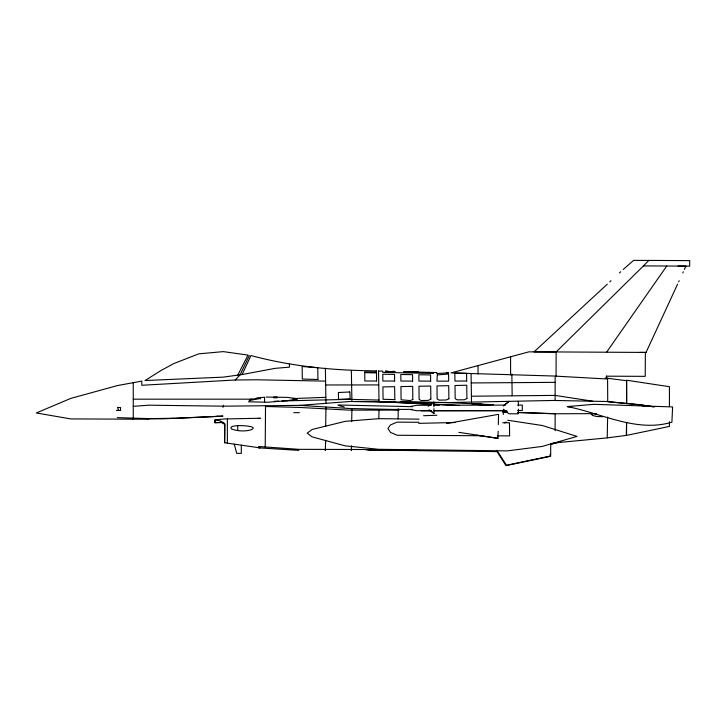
<?xml version="1.0" encoding="UTF-8"?>
<svg xmlns="http://www.w3.org/2000/svg" width="726" height="726" viewBox="0 0 726 726"><rect width="100%" height="100%" fill="white"/><g stroke="black" fill="none" stroke-linecap="round" stroke-linejoin="round"><path stroke-width="1.09" d="M626.71 403.538L626.62 380.723L605.312 377.974M556.062 376.222L556.143 351.947L528.855 351.856L450.991 372.91L553.43 376.014L604.041 378.818L606.5 378.827L606.473 378.001L606.364 378.836M645.378 352.419L645.223 376.34L606.373 376.186M550.735 443.758L550.662 456.001L506.467 465.239L496.874 450.347M325.656 440.373L325.321 450.51L325.293 449.557M607.626 417.087L607.217 437.878L553.021 443.069M626.583 422.441L626.275 435.4L607.217 437.878M398.111 418.902L398.238 408.702M503.281 414.519L503.345 409.99M550.235 454.131L550.208 456.364L505.949 465.647L496.43 450.628M117.313 417.622L148.73 418.621L148.712 419.238L70.749 418.911L36.3 412.967L70.921 398.356L117.421 385.579L141.806 381.096L141.806 385.279L235.224 379.997L256.605 379.789L325.593 381.123L325.938 403.338M265.217 447.053L265.525 406.106M351.575 445.809L351.302 450.592L351.275 449.675M498.145 431.208L497.972 438.386L476.755 435.237M498.308 424.592L498.562 414.328L446.481 423.576M220.886 421.96L224.543 424.347L224.624 442.806L225.024 423.957L220.423 420.998L215.214 419.791L214.923 422.714L214.796 420.127M351.339 370.378L351.928 401.505M376.331 371.676L376.413 370.941L376.458 372.211L364.724 371.912L364.688 370.614L376.431 370.932M606.392 378.119L606.509 376.077M273.602 397.848L273.657 397.077M274.274 397.848L274.337 397.068M275.671 397.848L275.753 397.04M274.954 397.848L275.036 397.058M276.343 397.848L276.443 397.031M325.938 407.014L325.693 426.289M277.005 397.839L277.132 397.022M351.928 408.593L351.683 421.652M222.918 407.368L223.635 405.217M379.026 409.564L378.8 418.73M363.545 370.614C325.575 369.77 287.705 365.396 250.951 355.549L242.103 374.543L223.309 377.13L145.019 380.542L161.127 370.432L173.75 363.599L198.743 353.852L223.309 351.62L248.002 355.087L237.765 375.142M639.715 352.4L646.049 352.428L677.576 284.165M678.638 281.87L679.164 280.735M682.785 272.903L683.302 271.769M684.364 269.482L685.916 266.115L678.02 266.079M258.274 398.356L250.288 399.345L249.408 400.525L260.416 398.356M606.573 352.228L666.74 266.025M235.224 379.997L240.125 374.816L249.381 355.395M643.445 265.907L648.817 260.416L689.7 260.616L689.673 266.124L643.445 265.907L556.125 351.965L534.037 351.883L607.299 284.165M609.786 281.87L611.011 280.735M619.487 272.903L620.712 271.769M623.198 269.482L633.662 260.353L648.799 260.434M258.483 447.715L258.647 446.508L299.03 449.34L363.826 449.503L372.356 450.174L416.116 449.63M503.372 405.97L508.881 401.387M504.162 405.426L508.881 401.505M224.688 442.76L260.053 447.878L258.556 447.652M149.302 418.802L163.141 418.82L223.018 416.098L215.023 416.506M289.375 363.989L289.456 367.147L275.081 368.345L242.103 374.543M556.143 351.947L646.049 352.428M607.589 378.065L607.716 401.66L640.386 404.736L654.643 406.878M378.455 371.04L382.72 371.095L382.747 372.365L433.458 373.473L433.34 372.511M436.707 372.601L436.825 373.536L448.523 372.828L446.789 372.855M325.357 368.146L325.593 381.123M504.679 422.94L506.049 421.879M428.177 406.324L433.957 401.995L433.976 406.832M249.381 400.67L248.619 401.805L267.821 402.24L286.906 400.725L297.415 399.046L293.132 398.746M550.925 444.466L560.726 441.644M410.499 406.478L416.697 405.29L431.425 405.253M237.792 425.581C236.504 425.79 228.645 426.044 231.385 428.885C246.268 434.892 268.457 425.672 237.792 425.581L237.711 430.382M258.184 418.494L260.38 418.24L225.024 418.956L215.214 419.791M391.432 371.503L395.116 371.458L392.739 371.422A4.665 1.525 1.6 0 1 389.018 371.503L385.315 371.195L387.947 371.295M256.741 397.966L264.573 397.222L264.573 402.231M292.905 398.565L325.711 397.322M133.248 406.333L148.939 405.19L223.345 406.179L299.656 405.371L349.569 401.505L445.192 402.631L553.684 400.453L607.889 401.523M567.315 406.587L593.904 404.328L672.603 406.932L671.904 422.178C636.421 432.805 601.527 413.203 567.315 406.587L571.825 407.005M602.616 416.742L596.663 416.47L592.452 415.435L591.182 413.702L595.883 413.693M436.753 372.565L403.683 371.721L417.514 372.075M274.292 401.296L278.684 401.097M281.978 400.952L349.478 399.336L378.945 400.062M173.351 418.421L218.435 416.406M215.967 416.47L217.854 416.397M173.55 418.267L148.73 418.621M423.567 415.726L436.87 415.227M223.762 422.405L214.987 422.668L223.644 422.496M418.73 423.349L454.984 422.514M266.17 397.077L287.596 397.385L296.308 398.61M399.754 449.866L373.364 450.283L366.875 449.766M471.238 382.947L555.127 382.348M471.374 396.214L555.127 395.398M375.224 409.509L412.64 409.373M378.718 384.925L325.611 384.98M356.348 401.496L395.498 401.777M433.694 405.253L439.357 405.244M449.739 405.217L505.296 405.099M517.765 405.081L522.303 405.072L522.312 410.489L517.774 410.499M431.444 410.68L416.715 410.707L410.499 409.546M433.703 410.671L505.305 410.526M258.12 398.556L260.416 398.556M133.248 399.173L251.849 399.173M399.046 410.09L349.288 410.126L299.384 407.44L265.353 406.487M421.225 410.78L431.226 410.78M434.556 410.78L506.848 410.78M596.618 413.639L553.448 413.766L517.447 412.531M293.794 412.658L299.357 412.686M399.2 409.673L349.542 408.493L299.656 405.371M591.899 413.711L591.282 413.702M418.92 422.269L396.977 422.151L390.406 424.964L387.938 428.558L390.497 432.378L397.149 435.264L482.736 435.745M502.719 422.741L509.443 422.777L509.616 435.899L497.292 435.827M419.02 419.156L378.927 418.666L345.34 421.316L312.162 429.474L307.171 433.113L312.071 436.861L345.041 445.828L378.555 449.303L507.32 450.882L542.186 446.436L577.043 436.408L542.44 425.536L507.701 420.236M377.493 450.156L497.219 451.617M400.026 401.841L445.347 402.503L493.444 404.736M337.88 404.99L412.495 406.678M409.745 371.821L418.575 372.066M503 411.905L507.492 412.059M517.62 412.404L553.62 413.629M502.828 412.032L507.329 412.186M473.715 403.983L482.318 404.382M475.358 404.2L483.961 404.6M479.841 404.79L490.086 405.398L480.403 404.137M481.492 405.008L488.444 405.19M378.818 401.532L431.852 404.182M433.54 404.191L459.358 405.489M375.26 401.478L431.598 404.264M433.858 404.382L456.391 405.489M259.981 447.933L298.858 450.365M607.716 401.66L639.098 404.763M471.782 403.738L484.587 405.407M478.171 404.191L479.668 404.4M640.223 404.872L648.999 406.188M651.186 406.515L653.382 406.841M642.419 405.907L644.661 406.242M458.896 432.36L497.972 438.277M555.472 395.452L592.77 401.224M338.879 405.553L344.206 407.023M429.021 409.827L433.994 413.457L433.985 408.693M429.846 410.326L433.994 413.412M503.381 409.192L508.917 413.793L518.373 413.784L518.364 409.165M234.253 444.149L236.73 453.36L241.313 453.36L241.313 445.165M379.026 401.578L378.536 370.986M511.848 374.062L512.157 395.724M471.083 373.79L471.501 402.104M518.337 401.378L518.355 405.952M669.436 406.569L669.436 386.713L626.574 380.215L626.574 403.72M669.436 421.67L669.436 426.434L626.574 435.382L626.574 422.541M555.127 377.175L555.127 400.489M555.127 413.629L555.127 430.663M510.587 356.793L510.587 374.888M478.062 365.586L478.062 374.035M260.416 398.193L260.416 398.81M227.374 418.902L227.374 443.205M133.248 382.675L133.248 419.41M412.831 399.536L410.263 400.561L401.097 399.799L400.933 386.586L412.667 386.368L412.831 399.536M430.863 399.128L428.286 400.38L421.189 400.543L419.12 399.391L418.956 386.259L430.69 386.041L430.863 399.128M448.886 398.755L446.318 399.981L439.221 400.135L437.143 398.982L436.979 385.933L448.713 385.688L448.886 398.755M466.909 398.547L464.341 399.763L457.244 399.854L455.175 398.683L455.002 385.524L466.745 385.225L466.909 398.547M437.306 374.888L436.943 381.132L448.677 381.123L448.568 374.017L437.306 374.888M394.808 399.636L383.074 399.273L382.911 386.913L394.645 386.695L394.808 399.636M349.342 391.995L338.389 392.521L338.543 399.373L350.086 398.919L349.932 391.986L349.342 391.995M466.7 380.996L454.966 381.077L454.821 373.146L466.555 373.3L466.7 380.996M118.765 410.29L116.514 410.444L120.561 410.444L120.561 407.549L117.476 407.477L118.765 410.29M376.585 381.005L364.842 380.978L364.742 372.638L376.485 372.928L376.585 381.005M394.608 381.041L382.865 381.014L382.793 374.226L394.536 374.398L394.608 381.041M412.631 381.077L400.897 381.05L400.825 374.489L412.559 374.661L412.631 381.077M430.654 381.114L418.92 381.096L418.848 374.752L430.582 374.934L430.654 381.114M317.924 379.462L302.306 379.063L302.161 366.485L317.779 367.674L317.924 379.462"/></g></svg>
